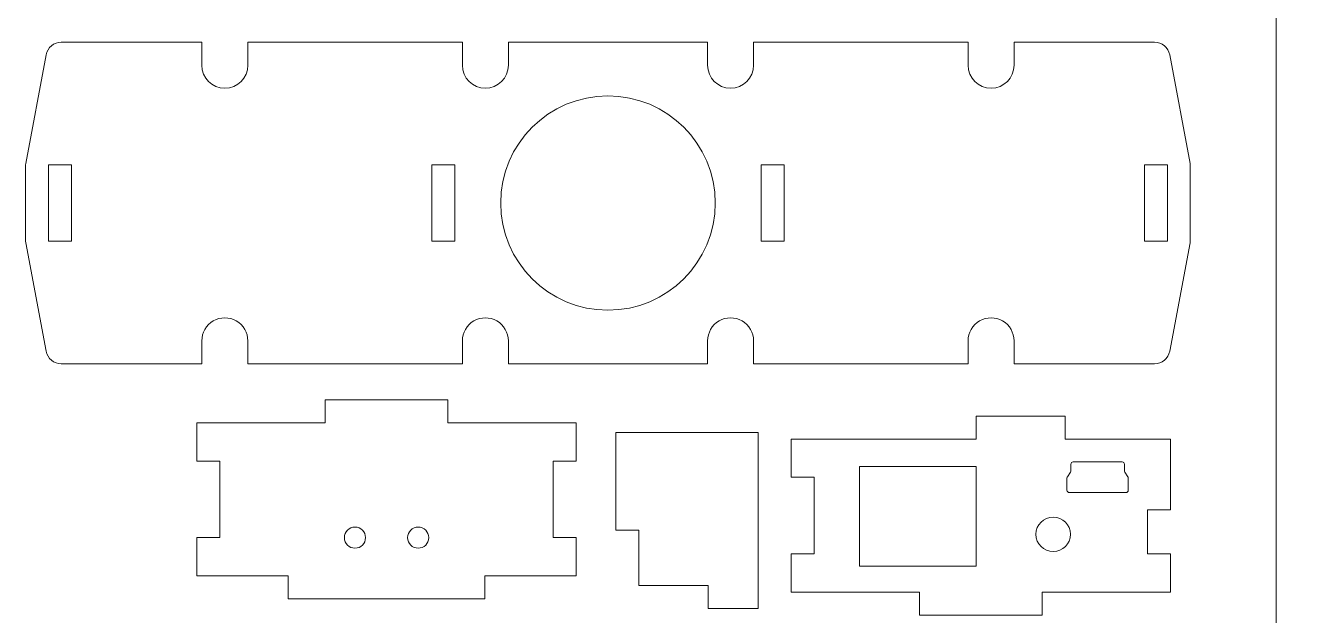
# Model space of a CAD drawing. Header units: millimetres. Extents: x -288 to 276, y -577 to 587.
# Drawn here: x -279.1 to -112.1, y 288.3 to 365.4 of the extents above; entities that cross this region are included whole.
import ezdxf

# ---------------------------------------------------------------- set-up
doc = ezdxf.new("R2010")
doc.units = ezdxf.units.MM
doc.header["$MEASUREMENT"] = 0
for name, color, linetype in [('3mm E-Chassis', 7, 'Continuous'), ('3mm Main Internal Structure', 7, 'Continuous'), ('3mm Topside Adapter', 7, 'Continuous')]:
    doc.layers.add(name, color=color, linetype=linetype)

msp = doc.modelspace()

# ---------------------------------------------------------------- linework, layer by layer
at = {"layer": '3mm E-Chassis', "color": 175, "lineweight": 9}
for points, knots in [([(-190.1151, 363.1852), (-190.1151, 363.1852), (-190.1151, 360.1852), (-190.1151, 360.1852), (-190.1151, 360.1852), (-190.1151, 358.5284), (-188.7719, 357.1852), (-187.1151, 357.1852), (-187.1151, 357.1852), (-185.4582, 357.1852), (-184.1151, 358.5283), (-184.1151, 360.1852), (-184.1151, 360.1852), (-184.1151, 360.1852), (-184.1151, 363.1852), (-184.1151, 363.1852), (-184.1151, 363.1852), (-184.1151, 363.1852), (-156.1151, 363.1852), (-156.1151, 363.1852), (-156.1151, 363.1852), (-156.1151, 363.1852), (-156.1151, 360.1852), (-156.1151, 360.1852), (-156.1151, 360.1852), (-156.1151, 358.5284), (-154.7719, 357.1852), (-153.1151, 357.1852), (-153.1151, 357.1852), (-151.4582, 357.1852), (-150.1151, 358.5283), (-150.1151, 360.1852), (-150.1151, 360.1852), (-150.1151, 360.1852), (-150.1151, 363.1852), (-150.1151, 363.1852), (-150.1151, 363.1852), (-150.1151, 363.1852), (-131.7749, 363.1852), (-131.7749, 363.1852), (-131.7749, 363.1852), (-130.8125, 363.1852), (-129.9865, 362.4997), (-129.8092, 361.5538), (-129.8092, 361.5538), (-129.8092, 361.5538), (-127.1493, 347.3679), (-127.1493, 347.3679), (-127.1493, 347.3679), (-127.1265, 347.2464), (-127.1151, 347.123), (-127.1151, 346.9993), (-127.1151, 346.9993), (-127.1151, 346.9993), (-127.1151, 337.3711), (-127.1151, 337.3711), (-127.1151, 337.3711), (-127.1151, 337.2474), (-127.1265, 337.124), (-127.1493, 337.0025), (-127.1493, 337.0025), (-127.1493, 337.0025), (-129.8092, 322.8166), (-129.8092, 322.8166), (-129.8092, 322.8166), (-129.9865, 321.8707), (-130.8125, 321.1852), (-131.7749, 321.1852), (-131.7749, 321.1852), (-131.7749, 321.1852), (-150.1151, 321.1852), (-150.1151, 321.1852), (-150.1151, 321.1852), (-150.1151, 321.1852), (-150.1151, 324.1852), (-150.1151, 324.1852), (-150.1151, 324.1852), (-150.1151, 325.257), (-150.6869, 326.2474), (-151.6151, 326.7833), (-151.6151, 326.7833), (-152.5433, 327.3192), (-153.6869, 327.3192), (-154.6151, 326.7833), (-154.6151, 326.7833), (-155.5433, 326.2474), (-156.1151, 325.257), (-156.1151, 324.1852), (-156.1151, 324.1852), (-156.1151, 324.1852), (-156.1151, 321.1852), (-156.1151, 321.1852), (-156.1151, 321.1852), (-156.1151, 321.1852), (-184.1151, 321.1852), (-184.1151, 321.1852), (-184.1151, 321.1852), (-184.1151, 321.1852), (-184.1151, 324.1852), (-184.1151, 324.1852), (-184.1151, 324.1852), (-184.1151, 325.257), (-184.6869, 326.2474), (-185.6151, 326.7833), (-185.6151, 326.7833), (-186.5433, 327.3192), (-187.6869, 327.3192), (-188.6151, 326.7833), (-188.6151, 326.7833), (-189.5433, 326.2474), (-190.1151, 325.257), (-190.1151, 324.1852), (-190.1151, 324.1852), (-190.1151, 324.1852), (-190.1151, 321.1852), (-190.1151, 321.1852), (-190.1151, 321.1852), (-190.1151, 321.1852), (-216.115, 321.1852), (-216.115, 321.1852), (-216.115, 321.1852), (-216.115, 321.1852), (-216.115, 324.1852), (-216.115, 324.1852), (-216.115, 324.1852), (-216.115, 325.257), (-216.6868, 326.2474), (-217.615, 326.7833), (-217.615, 326.7833), (-218.5432, 327.3192), (-219.6868, 327.3192), (-220.615, 326.7833), (-220.615, 326.7833), (-221.5432, 326.2474), (-222.115, 325.257), (-222.115, 324.1852), (-222.115, 324.1852), (-222.115, 324.1852), (-222.115, 321.1852), (-222.115, 321.1852), (-222.115, 321.1852), (-222.115, 321.1852), (-250.115, 321.1852), (-250.115, 321.1852), (-250.115, 321.1852), (-250.115, 321.1852), (-250.115, 324.1852), (-250.115, 324.1852), (-250.115, 324.1852), (-250.115, 325.257), (-250.6868, 326.2474), (-251.615, 326.7833), (-251.615, 326.7833), (-252.5432, 327.3192), (-253.6868, 327.3192), (-254.615, 326.7833), (-254.615, 326.7833), (-255.5432, 326.2474), (-256.115, 325.257), (-256.115, 324.1852), (-256.115, 324.1852), (-256.115, 324.1852), (-256.115, 321.1852), (-256.115, 321.1852), (-256.115, 321.1852), (-256.115, 321.1852), (-274.4551, 321.1852), (-274.4551, 321.1852), (-274.4551, 321.1852), (-275.4175, 321.1852), (-276.2435, 321.8707), (-276.4209, 322.8166), (-276.4209, 322.8166), (-276.4209, 322.8166), (-279.0807, 337.0025), (-279.0807, 337.0025), (-279.0807, 337.0025), (-279.1035, 337.124), (-279.115, 337.2474), (-279.115, 337.3711), (-279.115, 337.3711), (-279.115, 337.3711), (-279.115, 346.9993), (-279.115, 346.9993), (-279.115, 346.9993), (-279.115, 347.123), (-279.1035, 347.2464), (-279.0807, 347.3679), (-279.0807, 347.3679), (-279.0807, 347.3679), (-276.4209, 361.5538), (-276.4209, 361.5538), (-276.4209, 361.5538), (-276.2435, 362.4997), (-275.4175, 363.1852), (-274.4551, 363.1852), (-274.4551, 363.1852), (-274.4551, 363.1852), (-256.115, 363.1852), (-256.115, 363.1852), (-256.115, 363.1852), (-256.115, 363.1852), (-256.115, 360.1852), (-256.115, 360.1852), (-256.115, 360.1852), (-256.115, 358.5284), (-254.7718, 357.1852), (-253.115, 357.1852), (-253.115, 357.1852), (-251.4581, 357.1852), (-250.115, 358.5283), (-250.115, 360.1852), (-250.115, 360.1852), (-250.115, 360.1852), (-250.115, 363.1852), (-250.115, 363.1852), (-250.115, 363.1852), (-250.115, 363.1852), (-222.115, 363.1852), (-222.115, 363.1852), (-222.115, 363.1852), (-222.115, 363.1852), (-222.115, 360.1852), (-222.115, 360.1852), (-222.115, 360.1852), (-222.115, 358.5284), (-220.7718, 357.1852), (-219.115, 357.1852), (-219.115, 357.1852), (-217.4581, 357.1852), (-216.115, 358.5283), (-216.115, 360.1852), (-216.115, 360.1852), (-216.115, 360.1852), (-216.115, 363.1852), (-216.115, 363.1852), (-216.115, 363.1852), (-216.115, 363.1852), (-190.1151, 363.1852), (-190.1151, 363.1852)], [0, 0, 0, 0, 0.01639344, 0.01639344, 0.01639344, 0.01639344, 0.03278689, 0.03278689, 0.03278689, 0.03278689, 0.04918033, 0.04918033, 0.04918033, 0.04918033, 0.06557377, 0.06557377, 0.06557377, 0.06557377, 0.08196721, 0.08196721, 0.08196721, 0.08196721, 0.09836066, 0.09836066, 0.09836066, 0.09836066, 0.1147541, 0.1147541, 0.1147541, 0.1147541, 0.13114754, 0.13114754, 0.13114754, 0.13114754, 0.14754098, 0.14754098, 0.14754098, 0.14754098, 0.16393443, 0.16393443, 0.16393443, 0.16393443, 0.18032787, 0.18032787, 0.18032787, 0.18032787, 0.19672131, 0.19672131, 0.19672131, 0.19672131, 0.21311475, 0.21311475, 0.21311475, 0.21311475, 0.2295082, 0.2295082, 0.2295082, 0.2295082, 0.24590164, 0.24590164, 0.24590164, 0.24590164, 0.26229508, 0.26229508, 0.26229508, 0.26229508, 0.27868852, 0.27868852, 0.27868852, 0.27868852, 0.29508197, 0.29508197, 0.29508197, 0.29508197, 0.31147541, 0.31147541, 0.31147541, 0.31147541, 0.32786885, 0.32786885, 0.32786885, 0.32786885, 0.3442623, 0.3442623, 0.3442623, 0.3442623, 0.36065574, 0.36065574, 0.36065574, 0.36065574, 0.37704918, 0.37704918, 0.37704918, 0.37704918, 0.39344262, 0.39344262, 0.39344262, 0.39344262, 0.40983607, 0.40983607, 0.40983607, 0.40983607, 0.42622951, 0.42622951, 0.42622951, 0.42622951, 0.44262295, 0.44262295, 0.44262295, 0.44262295, 0.45901639, 0.45901639, 0.45901639, 0.45901639, 0.47540984, 0.47540984, 0.47540984, 0.47540984, 0.49180328, 0.49180328, 0.49180328, 0.49180328, 0.50819672, 0.50819672, 0.50819672, 0.50819672, 0.52459016, 0.52459016, 0.52459016, 0.52459016, 0.54098361, 0.54098361, 0.54098361, 0.54098361, 0.55737705, 0.55737705, 0.55737705, 0.55737705, 0.57377049, 0.57377049, 0.57377049, 0.57377049, 0.59016393, 0.59016393, 0.59016393, 0.59016393, 0.60655738, 0.60655738, 0.60655738, 0.60655738, 0.62295082, 0.62295082, 0.62295082, 0.62295082, 0.63934426, 0.63934426, 0.63934426, 0.63934426, 0.6557377, 0.6557377, 0.6557377, 0.6557377, 0.67213115, 0.67213115, 0.67213115, 0.67213115, 0.68852459, 0.68852459, 0.68852459, 0.68852459, 0.70491803, 0.70491803, 0.70491803, 0.70491803, 0.72131148, 0.72131148, 0.72131148, 0.72131148, 0.73770492, 0.73770492, 0.73770492, 0.73770492, 0.75409836, 0.75409836, 0.75409836, 0.75409836, 0.7704918, 0.7704918, 0.7704918, 0.7704918, 0.78688525, 0.78688525, 0.78688525, 0.78688525, 0.80327869, 0.80327869, 0.80327869, 0.80327869, 0.81967213, 0.81967213, 0.81967213, 0.81967213, 0.83606557, 0.83606557, 0.83606557, 0.83606557, 0.85245902, 0.85245902, 0.85245902, 0.85245902, 0.86885246, 0.86885246, 0.86885246, 0.86885246, 0.8852459, 0.8852459, 0.8852459, 0.8852459, 0.90163934, 0.90163934, 0.90163934, 0.90163934, 0.91803279, 0.91803279, 0.91803279, 0.91803279, 0.93442623, 0.93442623, 0.93442623, 0.93442623, 0.95081967, 0.95081967, 0.95081967, 0.95081967, 0.96721311, 0.96721311, 0.96721311, 0.96721311, 1, 1, 1, 1]), ([(-189.1151, 342.1852), (-189.1151, 349.9172), (-195.3831, 356.1852), (-203.1149, 356.1852), (-203.1149, 356.1852), (-210.8469, 356.1852), (-217.1149, 349.9172), (-217.115, 342.1852), (-217.115, 342.1852), (-217.115, 334.4533), (-210.847, 328.1852), (-203.115, 328.1852), (-203.115, 328.1852), (-195.3831, 328.1852), (-189.1151, 334.4532), (-189.1151, 342.1851)], [0, 0, 0, 0, 0.2, 0.2, 0.2, 0.2, 0.4, 0.4, 0.4, 0.4, 0.6, 0.6, 0.6, 0.6, 1, 1, 1, 1]), ([(-276.115, 337.1852), (-276.115, 337.1852), (-276.115, 347.1852), (-276.115, 347.1852), (-276.115, 347.1852), (-276.115, 347.1852), (-273.115, 347.1852), (-273.115, 347.1852), (-273.115, 347.1852), (-273.115, 347.1852), (-273.115, 337.1852), (-273.115, 337.1852), (-273.115, 337.1852), (-273.115, 337.1852), (-276.115, 337.1852), (-276.115, 337.1852)], [0, 0, 0, 0, 0.2, 0.2, 0.2, 0.2, 0.4, 0.4, 0.4, 0.4, 0.6, 0.6, 0.6, 0.6, 1, 1, 1, 1]), ([(-226.115, 337.1852), (-226.115, 337.1852), (-226.115, 347.1852), (-226.115, 347.1852), (-226.115, 347.1852), (-226.115, 347.1852), (-223.115, 347.1852), (-223.115, 347.1852), (-223.115, 347.1852), (-223.115, 347.1852), (-223.115, 337.1852), (-223.115, 337.1852), (-223.115, 337.1852), (-223.115, 337.1852), (-226.115, 337.1852), (-226.115, 337.1852)], [0, 0, 0, 0, 0.2, 0.2, 0.2, 0.2, 0.4, 0.4, 0.4, 0.4, 0.6, 0.6, 0.6, 0.6, 1, 1, 1, 1]), ([(-183.1151, 337.1852), (-183.1151, 337.1852), (-183.1151, 347.1852), (-183.1151, 347.1852), (-183.1151, 347.1852), (-183.1151, 347.1852), (-180.1151, 347.1852), (-180.1151, 347.1852), (-180.1151, 347.1852), (-180.1151, 347.1852), (-180.1151, 337.1852), (-180.1151, 337.1852), (-180.1151, 337.1852), (-180.1151, 337.1852), (-183.1151, 337.1852), (-183.1151, 337.1852)], [0, 0, 0, 0, 0.2, 0.2, 0.2, 0.2, 0.4, 0.4, 0.4, 0.4, 0.6, 0.6, 0.6, 0.6, 1, 1, 1, 1]), ([(-133.1151, 337.1852), (-133.1151, 337.1852), (-133.1151, 347.1852), (-133.1151, 347.1852), (-133.1151, 347.1852), (-133.1151, 347.1852), (-130.1151, 347.1852), (-130.1151, 347.1852), (-130.1151, 347.1852), (-130.1151, 347.1852), (-130.1151, 337.1852), (-130.1151, 337.1852), (-130.1151, 337.1852), (-130.1151, 337.1852), (-133.1151, 337.1852), (-133.1151, 337.1852)], [0, 0, 0, 0, 0.2, 0.2, 0.2, 0.2, 0.4, 0.4, 0.4, 0.4, 0.6, 0.6, 0.6, 0.6, 1, 1, 1, 1])]:
    msp.add_open_spline(points, degree=3, knots=knots, dxfattribs=at)
at = {"layer": '3mm Main Internal Structure', "color": 114, "lineweight": 9}
msp.add_open_spline([(-114.8914, 370.0773), (-115.4436, 370.0773), (-115.8914, 369.6296), (-115.8914, 369.0773), (-115.8914, 369.0773), (-115.8914, 369.0773), (-115.8914, 161.0773), (-115.8914, 161.0773), (-115.8914, 161.0773), (-115.8914, 160.8121), (-115.786, 160.5577), (-115.5985, 160.3702), (-115.5985, 160.3702), (-115.4109, 160.1827), (-115.1566, 160.0773), (-114.8914, 160.0773), (-114.8914, 160.0773), (-114.8914, 160.0773), (-106.8914, 160.0773), (-106.8914, 160.0773), (-106.8914, 160.0773), (-106.6261, 160.0773), (-106.3718, 160.1827), (-106.1843, 160.3702), (-106.1843, 160.3702), (-105.9967, 160.5577), (-105.8914, 160.8121), (-105.8914, 161.0773), (-105.8914, 161.0773), (-105.8914, 161.0773), (-105.8914, 165.0773), (-105.8914, 165.0773), (-105.8914, 165.0773), (-105.8914, 165.0773), (-95.8914, 165.0773), (-95.8914, 165.0773), (-95.8914, 165.0773), (-95.8914, 165.0773), (-95.8914, 161.0773), (-95.8914, 161.0773), (-95.8914, 161.0773), (-95.8914, 160.8121), (-95.786, 160.5577), (-95.5985, 160.3702), (-95.5985, 160.3702), (-95.4109, 160.1827), (-95.1566, 160.0773), (-94.8914, 160.0773), (-94.8914, 160.0773), (-94.8914, 160.0773), (-86.8914, 160.0773), (-86.8914, 160.0773), (-86.8914, 160.0773), (-86.6261, 160.0773), (-86.3718, 160.1827), (-86.1843, 160.3702), (-86.1843, 160.3702), (-85.9967, 160.5577), (-85.8914, 160.8121), (-85.8914, 161.0773), (-85.8914, 161.0773), (-85.8914, 161.0773), (-85.8914, 182.0773), (-85.8914, 182.0773), (-85.8914, 182.0773), (-85.8914, 183.4034), (-86.4181, 184.6752), (-87.3558, 185.6128), (-87.3558, 185.6128), (-88.2935, 186.5505), (-89.5653, 187.0773), (-90.8914, 187.0773), (-90.8914, 187.0773), (-90.8914, 187.0773), (-100.8914, 187.0773), (-100.8914, 187.0773), (-100.8914, 187.0773), (-102.2174, 187.0773), (-103.4892, 187.6041), (-104.4269, 188.5418), (-104.4269, 188.5418), (-105.3646, 189.4794), (-105.8914, 190.7512), (-105.8914, 192.0773), (-105.8914, 192.0773), (-105.8914, 192.0773), (-105.8914, 338.0773), (-105.8914, 338.0773), (-105.8914, 338.0773), (-105.8914, 340.8387), (-103.6528, 343.0773), (-100.8914, 343.0773), (-100.8914, 343.0773), (-100.8914, 343.0773), (-90.8914, 343.0773), (-90.8914, 343.0773), (-90.8914, 343.0773), (-89.5653, 343.0773), (-88.2935, 343.6041), (-87.3558, 344.5418), (-87.3558, 344.5418), (-86.4181, 345.4794), (-85.8914, 346.7512), (-85.8914, 348.0773), (-85.8914, 348.0773), (-85.8914, 348.0773), (-85.8914, 369.0773), (-85.8914, 369.0773), (-85.8914, 369.0773), (-85.8914, 369.3425), (-85.9967, 369.5969), (-86.1843, 369.7844), (-86.1843, 369.7844), (-86.3718, 369.9719), (-86.6261, 370.0773), (-86.8914, 370.0773), (-86.8914, 370.0773), (-86.8914, 370.0773), (-94.8914, 370.0773), (-94.8914, 370.0773), (-94.8914, 370.0773), (-95.4436, 370.0773), (-95.8914, 369.6296), (-95.8914, 369.0773), (-95.8914, 369.0773), (-95.8914, 369.0773), (-95.8914, 365.0773), (-95.8914, 365.0773), (-95.8914, 365.0773), (-95.8914, 365.0773), (-105.8914, 365.0773), (-105.8914, 365.0773), (-105.8914, 365.0773), (-105.8914, 365.0773), (-105.8914, 369.0773), (-105.8914, 369.0773), (-105.8914, 369.0773), (-105.8914, 369.3425), (-105.9967, 369.5969), (-106.1843, 369.7844), (-106.1843, 369.7844), (-106.3718, 369.9719), (-106.6261, 370.0773), (-106.8914, 370.0773), (-106.8914, 370.0773), (-106.8914, 370.0773), (-114.8914, 370.0773), (-114.8914, 370.0773)], degree=3, knots=[0, 0, 0, 0, 0.02631579, 0.02631579, 0.02631579, 0.02631579, 0.05263158, 0.05263158, 0.05263158, 0.05263158, 0.07894737, 0.07894737, 0.07894737, 0.07894737, 0.10526316, 0.10526316, 0.10526316, 0.10526316, 0.13157895, 0.13157895, 0.13157895, 0.13157895, 0.15789474, 0.15789474, 0.15789474, 0.15789474, 0.18421053, 0.18421053, 0.18421053, 0.18421053, 0.21052632, 0.21052632, 0.21052632, 0.21052632, 0.23684211, 0.23684211, 0.23684211, 0.23684211, 0.26315789, 0.26315789, 0.26315789, 0.26315789, 0.28947368, 0.28947368, 0.28947368, 0.28947368, 0.31578947, 0.31578947, 0.31578947, 0.31578947, 0.34210526, 0.34210526, 0.34210526, 0.34210526, 0.36842105, 0.36842105, 0.36842105, 0.36842105, 0.39473684, 0.39473684, 0.39473684, 0.39473684, 0.42105263, 0.42105263, 0.42105263, 0.42105263, 0.44736842, 0.44736842, 0.44736842, 0.44736842, 0.47368421, 0.47368421, 0.47368421, 0.47368421, 0.5, 0.5, 0.5, 0.5, 0.52631579, 0.52631579, 0.52631579, 0.52631579, 0.55263158, 0.55263158, 0.55263158, 0.55263158, 0.57894737, 0.57894737, 0.57894737, 0.57894737, 0.60526316, 0.60526316, 0.60526316, 0.60526316, 0.63157895, 0.63157895, 0.63157895, 0.63157895, 0.65789474, 0.65789474, 0.65789474, 0.65789474, 0.68421053, 0.68421053, 0.68421053, 0.68421053, 0.71052632, 0.71052632, 0.71052632, 0.71052632, 0.73684211, 0.73684211, 0.73684211, 0.73684211, 0.76315789, 0.76315789, 0.76315789, 0.76315789, 0.78947368, 0.78947368, 0.78947368, 0.78947368, 0.81578947, 0.81578947, 0.81578947, 0.81578947, 0.84210526, 0.84210526, 0.84210526, 0.84210526, 0.86842105, 0.86842105, 0.86842105, 0.86842105, 0.89473684, 0.89473684, 0.89473684, 0.89473684, 0.92105263, 0.92105263, 0.92105263, 0.92105263, 0.94736842, 0.94736842, 0.94736842, 0.94736842, 1, 1, 1, 1], dxfattribs=at)
at = {"layer": '3mm Topside Adapter', "color": 30, "lineweight": 9}
for points, knots in [([(-219.1837, 293.479), (-219.1837, 293.479), (-219.1837, 290.479), (-219.1837, 290.479), (-219.1837, 290.479), (-219.1837, 290.479), (-244.8309, 290.479), (-244.8309, 290.479), (-244.8309, 290.479), (-244.8309, 290.479), (-244.8309, 293.479), (-244.8309, 293.479), (-244.8309, 293.479), (-244.8309, 293.479), (-256.7572, 293.479), (-256.7572, 293.479), (-256.7572, 293.479), (-256.7572, 293.479), (-256.7572, 298.479), (-256.7572, 298.479), (-256.7572, 298.479), (-256.7572, 298.479), (-253.7572, 298.479), (-253.7572, 298.479), (-253.7572, 298.479), (-253.7572, 298.479), (-253.7572, 308.479), (-253.7572, 308.479), (-253.7572, 308.479), (-253.7572, 308.479), (-256.7572, 308.479), (-256.7572, 308.479), (-256.7572, 308.479), (-256.7572, 308.479), (-256.7572, 313.479), (-256.7572, 313.479), (-256.7572, 313.479), (-256.7572, 313.479), (-240.0072, 313.479), (-240.0072, 313.479), (-240.0072, 313.479), (-240.0072, 313.479), (-240.0072, 316.479), (-240.0072, 316.479), (-240.0072, 316.479), (-240.0072, 316.479), (-224.0073, 316.479), (-224.0073, 316.479), (-224.0073, 316.479), (-224.0073, 316.479), (-224.0073, 313.479), (-224.0073, 313.479), (-224.0073, 313.479), (-224.0073, 313.479), (-207.2573, 313.479), (-207.2573, 313.479), (-207.2573, 313.479), (-207.2573, 313.479), (-207.2573, 308.479), (-207.2573, 308.479), (-207.2573, 308.479), (-207.2573, 308.479), (-210.2573, 308.479), (-210.2573, 308.479), (-210.2573, 308.479), (-210.2573, 308.479), (-210.2573, 298.479), (-210.2573, 298.479), (-210.2573, 298.479), (-210.2573, 298.479), (-207.2573, 298.479), (-207.2573, 298.479), (-207.2573, 298.479), (-207.2573, 298.479), (-207.2573, 293.479), (-207.2573, 293.479), (-207.2573, 293.479), (-207.2573, 293.479), (-219.1837, 293.479), (-219.1837, 293.479)], [0, 0, 0, 0, 0.04761905, 0.04761905, 0.04761905, 0.04761905, 0.0952381, 0.0952381, 0.0952381, 0.0952381, 0.14285714, 0.14285714, 0.14285714, 0.14285714, 0.19047619, 0.19047619, 0.19047619, 0.19047619, 0.23809524, 0.23809524, 0.23809524, 0.23809524, 0.28571429, 0.28571429, 0.28571429, 0.28571429, 0.33333333, 0.33333333, 0.33333333, 0.33333333, 0.38095238, 0.38095238, 0.38095238, 0.38095238, 0.42857143, 0.42857143, 0.42857143, 0.42857143, 0.47619048, 0.47619048, 0.47619048, 0.47619048, 0.52380952, 0.52380952, 0.52380952, 0.52380952, 0.57142857, 0.57142857, 0.57142857, 0.57142857, 0.61904762, 0.61904762, 0.61904762, 0.61904762, 0.66666667, 0.66666667, 0.66666667, 0.66666667, 0.71428571, 0.71428571, 0.71428571, 0.71428571, 0.76190476, 0.76190476, 0.76190476, 0.76190476, 0.80952381, 0.80952381, 0.80952381, 0.80952381, 0.85714286, 0.85714286, 0.85714286, 0.85714286, 0.9047619, 0.9047619, 0.9047619, 0.9047619, 1, 1, 1, 1]), ([(-129.7089, 306.3562), (-129.7089, 306.3562), (-129.7089, 302.1202), (-129.7089, 302.1202), (-129.7089, 302.1202), (-129.7089, 302.1202), (-132.7091, 302.1202), (-132.7091, 302.1202), (-132.7091, 302.1202), (-132.7091, 302.1202), (-132.7091, 296.3562), (-132.7091, 296.3562), (-132.7091, 296.3562), (-132.7091, 296.3562), (-129.7089, 296.3562), (-129.7089, 296.3562), (-129.7089, 296.3562), (-129.7089, 296.3562), (-129.7089, 291.3562), (-129.7089, 291.3562), (-129.7089, 291.3562), (-129.7089, 291.3562), (-146.459, 291.3562), (-146.459, 291.3562), (-146.459, 291.3562), (-146.459, 291.3562), (-146.459, 288.3562), (-146.459, 288.3562), (-146.459, 288.3562), (-146.459, 288.3562), (-162.4589, 288.3562), (-162.4589, 288.3562), (-162.4589, 288.3562), (-162.4589, 288.3562), (-162.4589, 291.3562), (-162.4589, 291.3562), (-162.4589, 291.3562), (-162.4589, 291.3562), (-179.209, 291.3562), (-179.209, 291.3562), (-179.209, 291.3562), (-179.209, 291.3562), (-179.209, 296.3562), (-179.209, 296.3562), (-179.209, 296.3562), (-179.209, 296.3562), (-176.209, 296.3562), (-176.209, 296.3562), (-176.209, 296.3562), (-176.209, 296.3562), (-176.209, 306.3562), (-176.209, 306.3562), (-176.209, 306.3562), (-176.209, 306.3562), (-179.209, 306.3562), (-179.209, 306.3562), (-179.209, 306.3562), (-179.209, 306.3562), (-179.209, 311.3562), (-179.209, 311.3562), (-179.209, 311.3562), (-179.209, 311.3562), (-162.4589, 311.3562), (-162.4589, 311.3562), (-162.4589, 311.3562), (-162.4589, 311.3562), (-155.059, 311.3561), (-155.059, 311.3561), (-155.059, 311.3561), (-155.059, 311.3561), (-155.059, 314.3562), (-155.059, 314.3562), (-155.059, 314.3562), (-155.059, 314.3562), (-143.4345, 314.3562), (-143.4345, 314.3562), (-143.4345, 314.3562), (-143.4345, 314.3562), (-143.4345, 311.3562), (-143.4345, 311.3562), (-143.4345, 311.3562), (-143.4345, 311.3562), (-129.7089, 311.3562), (-129.7089, 311.3562), (-129.7089, 311.3562), (-129.7089, 311.3562), (-129.7089, 306.3562), (-129.7089, 306.3562)], [0, 0, 0, 0, 0.04347826, 0.04347826, 0.04347826, 0.04347826, 0.08695652, 0.08695652, 0.08695652, 0.08695652, 0.13043478, 0.13043478, 0.13043478, 0.13043478, 0.17391304, 0.17391304, 0.17391304, 0.17391304, 0.2173913, 0.2173913, 0.2173913, 0.2173913, 0.26086957, 0.26086957, 0.26086957, 0.26086957, 0.30434783, 0.30434783, 0.30434783, 0.30434783, 0.34782609, 0.34782609, 0.34782609, 0.34782609, 0.39130435, 0.39130435, 0.39130435, 0.39130435, 0.43478261, 0.43478261, 0.43478261, 0.43478261, 0.47826087, 0.47826087, 0.47826087, 0.47826087, 0.52173913, 0.52173913, 0.52173913, 0.52173913, 0.56521739, 0.56521739, 0.56521739, 0.56521739, 0.60869565, 0.60869565, 0.60869565, 0.60869565, 0.65217391, 0.65217391, 0.65217391, 0.65217391, 0.69565217, 0.69565217, 0.69565217, 0.69565217, 0.73913043, 0.73913043, 0.73913043, 0.73913043, 0.7826087, 0.7826087, 0.7826087, 0.7826087, 0.82608696, 0.82608696, 0.82608696, 0.82608696, 0.86956522, 0.86956522, 0.86956522, 0.86956522, 0.91304348, 0.91304348, 0.91304348, 0.91304348, 1, 1, 1, 1]), ([(-190.056, 292.2273), (-190.056, 292.2273), (-190.056, 289.2273), (-190.056, 289.2273), (-190.056, 289.2273), (-190.056, 289.2273), (-183.4916, 289.2273), (-183.4916, 289.2273), (-183.4916, 289.2273), (-183.4916, 289.2273), (-183.4916, 312.2273), (-183.4916, 312.2273), (-183.4916, 312.2273), (-183.4916, 312.2273), (-202.0916, 312.2273), (-202.0916, 312.2273), (-202.0916, 312.2273), (-202.0916, 312.2273), (-202.0916, 299.451), (-202.0916, 299.451), (-202.0916, 299.451), (-202.0916, 299.451), (-199.0916, 299.451), (-199.0916, 299.451), (-199.0916, 299.451), (-199.0916, 299.451), (-199.0916, 292.2273), (-199.0916, 292.2273), (-199.0916, 292.2273), (-199.0916, 292.2273), (-190.056, 292.2273), (-190.056, 292.2273)], [0, 0, 0, 0, 0.11111111, 0.11111111, 0.11111111, 0.11111111, 0.22222222, 0.22222222, 0.22222222, 0.22222222, 0.33333333, 0.33333333, 0.33333333, 0.33333333, 0.44444444, 0.44444444, 0.44444444, 0.44444444, 0.55555556, 0.55555556, 0.55555556, 0.55555556, 0.66666667, 0.66666667, 0.66666667, 0.66666667, 0.77777778, 0.77777778, 0.77777778, 0.77777778, 1, 1, 1, 1]), ([(-170.309, 307.7562), (-170.309, 307.7562), (-170.309, 294.7562), (-170.309, 294.7562), (-170.309, 294.7562), (-170.309, 294.7562), (-155.059, 294.7562), (-155.059, 294.7562), (-155.059, 294.7562), (-155.059, 294.7562), (-155.059, 307.7562), (-155.059, 307.7562), (-155.059, 307.7562), (-155.059, 307.7562), (-170.309, 307.7562), (-170.309, 307.7562)], [0, 0, 0, 0, 0.2, 0.2, 0.2, 0.2, 0.4, 0.4, 0.4, 0.4, 0.6, 0.6, 0.6, 0.6, 1, 1, 1, 1]), ([(-135.2091, 306.2653), (-135.2091, 306.2653), (-135.2091, 304.6562), (-135.2091, 304.6562), (-135.2091, 304.6562), (-135.2091, 304.5766), (-135.2407, 304.5003), (-135.2969, 304.444), (-135.2969, 304.444), (-135.3532, 304.3878), (-135.4295, 304.3562), (-135.509, 304.3562), (-135.509, 304.3562), (-135.509, 304.3562), (-142.909, 304.3562), (-142.909, 304.3562), (-142.909, 304.3562), (-142.9886, 304.3562), (-143.0649, 304.3878), (-143.1212, 304.444), (-143.1212, 304.444), (-143.1774, 304.5003), (-143.209, 304.5766), (-143.209, 304.6562), (-143.209, 304.6562), (-143.209, 304.6562), (-143.209, 306.2653), (-143.209, 306.2653), (-143.209, 306.2653), (-143.209, 306.3245), (-143.1915, 306.3824), (-143.1587, 306.4317), (-143.1587, 306.4317), (-143.1587, 306.4317), (-142.7594, 307.0306), (-142.7594, 307.0306), (-142.7594, 307.0306), (-142.7266, 307.0799), (-142.709, 307.1378), (-142.709, 307.197), (-142.709, 307.197), (-142.709, 307.197), (-142.709, 308.0562), (-142.709, 308.0562), (-142.709, 308.0562), (-142.709, 308.2218), (-142.5747, 308.3561), (-142.409, 308.3562), (-142.409, 308.3562), (-142.409, 308.3562), (-136.009, 308.3562), (-136.009, 308.3562), (-136.009, 308.3562), (-135.9295, 308.3561), (-135.8532, 308.3245), (-135.7969, 308.2683), (-135.7969, 308.2683), (-135.7407, 308.212), (-135.7091, 308.1357), (-135.7091, 308.0562), (-135.7091, 308.0562), (-135.7091, 308.0562), (-135.709, 307.197), (-135.709, 307.197), (-135.709, 307.197), (-135.709, 307.1378), (-135.6915, 307.0799), (-135.6587, 307.0306), (-135.6587, 307.0306), (-135.6587, 307.0306), (-135.2594, 306.4317), (-135.2594, 306.4317), (-135.2594, 306.4317), (-135.2266, 306.3824), (-135.2091, 306.3245), (-135.2091, 306.2653)], [0, 0, 0, 0, 0.05, 0.05, 0.05, 0.05, 0.1, 0.1, 0.1, 0.1, 0.15, 0.15, 0.15, 0.15, 0.2, 0.2, 0.2, 0.2, 0.25, 0.25, 0.25, 0.25, 0.3, 0.3, 0.3, 0.3, 0.35, 0.35, 0.35, 0.35, 0.4, 0.4, 0.4, 0.4, 0.45, 0.45, 0.45, 0.45, 0.5, 0.5, 0.5, 0.5, 0.55, 0.55, 0.55, 0.55, 0.6, 0.6, 0.6, 0.6, 0.65, 0.65, 0.65, 0.65, 0.7, 0.7, 0.7, 0.7, 0.75, 0.75, 0.75, 0.75, 0.8, 0.8, 0.8, 0.8, 0.85, 0.85, 0.85, 0.85, 0.9, 0.9, 0.9, 0.9, 1, 1, 1, 1]), ([(-147.2591, 298.9062), (-147.2591, 297.6636), (-146.2517, 296.6563), (-145.0091, 296.6563), (-145.0091, 296.6563), (-143.7664, 296.6562), (-142.7591, 297.6636), (-142.7591, 298.9062), (-142.7591, 298.9062), (-142.759, 300.1489), (-143.7664, 301.1562), (-145.009, 301.1562), (-145.009, 301.1562), (-146.2517, 301.1563), (-147.259, 300.1489), (-147.2591, 298.9062)], [0, 0, 0, 0, 0.2, 0.2, 0.2, 0.2, 0.4, 0.4, 0.4, 0.4, 0.6, 0.6, 0.6, 0.6, 1, 1, 1, 1]), ([(-236.1347, 297.0981), (-235.372, 297.0981), (-234.7538, 297.7163), (-234.7538, 298.479), (-234.7538, 298.479), (-234.7538, 299.2417), (-235.372, 299.8599), (-236.1347, 299.8599), (-236.1347, 299.8599), (-236.8974, 299.8599), (-237.5156, 299.2417), (-237.5156, 298.479), (-237.5156, 298.479), (-237.5156, 297.7163), (-236.8974, 297.0981), (-236.1347, 297.0981)], [0, 0, 0, 0, 0.2, 0.2, 0.2, 0.2, 0.4, 0.4, 0.4, 0.4, 0.6, 0.6, 0.6, 0.6, 1, 1, 1, 1]), ([(-227.8798, 297.0981), (-227.1171, 297.0981), (-226.4989, 297.7163), (-226.4989, 298.479), (-226.4989, 298.479), (-226.4989, 299.2417), (-227.1171, 299.8599), (-227.8798, 299.8599), (-227.8798, 299.8599), (-228.6425, 299.8599), (-229.2607, 299.2417), (-229.2607, 298.479), (-229.2607, 298.479), (-229.2607, 297.7163), (-228.6425, 297.0981), (-227.8798, 297.0981)], [0, 0, 0, 0, 0.2, 0.2, 0.2, 0.2, 0.4, 0.4, 0.4, 0.4, 0.6, 0.6, 0.6, 0.6, 1, 1, 1, 1])]:
    msp.add_open_spline(points, degree=3, knots=knots, dxfattribs=at)

doc.saveas('drawing.dxf')
